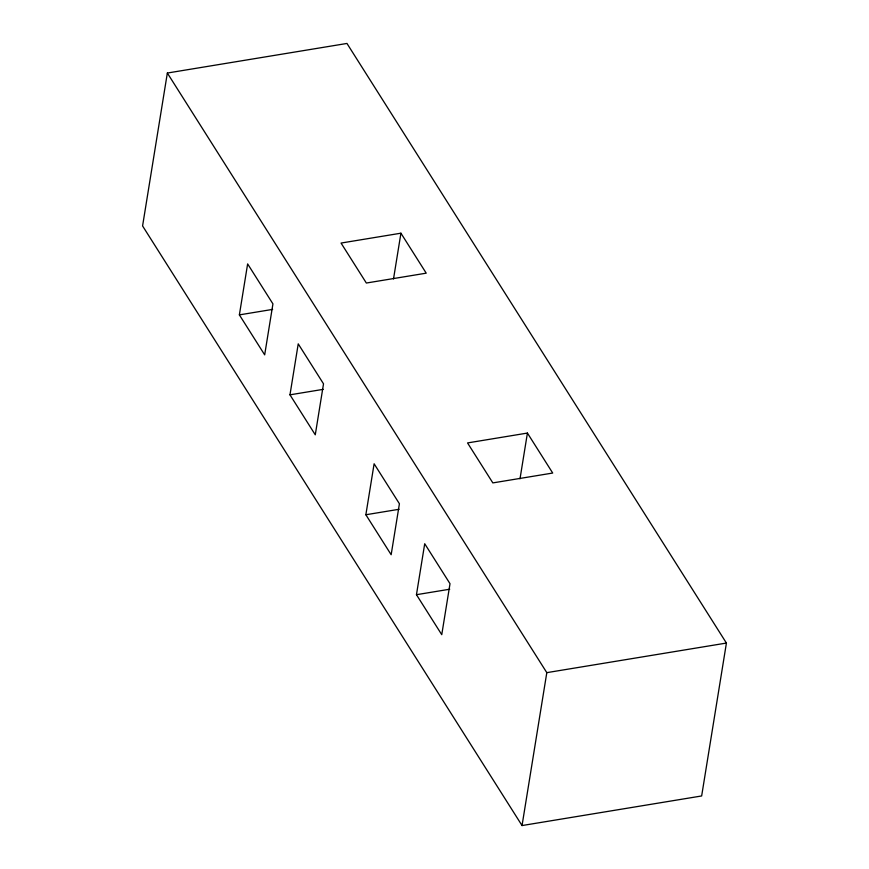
<?xml version="1.0" encoding="UTF-8"?>
<svg xmlns="http://www.w3.org/2000/svg" width="869" height="869" viewBox="0 0 869 869"><rect width="100%" height="100%" fill="white"/><g stroke="black" fill="none" stroke-linecap="round" stroke-linejoin="round"><path stroke-width="1.3" d="M167.348 73.039L142.581 225.94L522.041 825.55L701.652 795.961L726.419 643.06L346.959 43.45L167.348 73.039L546.807 672.649L522.041 825.55M239.377 314.882L247.632 263.915L272.931 303.889L264.676 354.856L239.377 314.882L272.638 309.397M289.974 394.83L298.23 343.863L323.518 383.837L315.273 434.804L289.974 394.83L323.235 389.345M393.516 278.938L400.924 233.196L341.05 243.059L366.349 283.033L426.223 273.17L400.924 233.196M365.86 514.752L374.115 463.785L399.414 503.759L391.159 554.726L365.86 514.752L399.121 509.277M416.457 594.7L424.713 543.733L450.012 583.707L441.756 634.674L416.457 594.7L449.718 589.225M520.01 478.808L527.418 433.066L467.544 442.929L492.842 482.903L552.706 473.04L527.418 433.066M546.807 672.649L726.419 643.06"/></g></svg>
